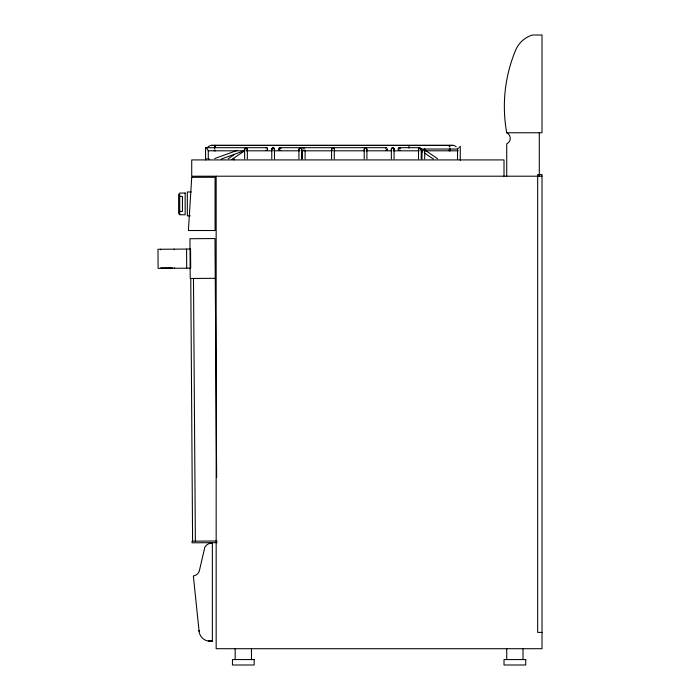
<?xml version="1.0" encoding="UTF-8"?>
<svg xmlns="http://www.w3.org/2000/svg" width="700" height="700" viewBox="0 0 700 700"><rect width="100%" height="100%" fill="white"/><g stroke="black" fill="none" stroke-linecap="round" stroke-linejoin="round"><path stroke-width="1.05" d="M215.521 150.806L215.521 150.159M214.69 150.806L214.699 150.159M199.001 630.385L199.211 632.249A11.287 11.287 0 0 0 207.139 640.85L212.362 641.104L212.362 543.349L209.65 543.497A7.464 7.464 0 0 0 204.803 547.295L199.229 571.349A7.578 7.578 0 0 1 193.349 575.934L199.106 631.383M214.742 148.312L214.865 145.749A5.994 0.989 -90 0 0 214.515 147.254A6.107 1.006 -90 0 0 214.393 148.312M215.617 146.037L215.679 145.766M244.624 158.83L244.624 149.048L245.98 147.691L247.336 149.048L247.336 158.83M247.336 149.048L246.662 150.229M298.926 158.83L298.926 149.048L300.283 147.691L301.639 149.048L301.639 158.83M301.639 149.048L301.455 149.73M364.21 158.83L364.21 149.048L365.566 147.691L366.922 149.048L366.922 158.83M366.922 149.048L366.52 150.01M418.504 158.83L418.504 149.048L419.86 147.691L421.225 149.048L421.225 158.83M421.225 149.048L421.041 149.73M424.646 148.697L424.007 150.229L422.651 150.229M437.588 158.699L425.162 150.246M271.828 148.697L273.14 147.691L274.444 148.697M274.444 149.406L274.094 150.01A1.356 1.356 0 0 0 274.172 148.181A1.356 1.356 0 0 0 272.361 147.936A1.356 1.356 0 0 0 271.959 149.73L271.828 149.406M331.616 148.697L332.929 147.691L334.241 148.697M391.405 148.697L392.717 147.691L394.03 148.697M394.03 149.406L393.68 150.01A1.356 1.356 0 0 0 393.759 148.181A1.356 1.356 0 0 0 391.939 147.936A1.356 1.356 0 0 0 391.545 149.73L391.405 149.406M267.26 150.01L267.426 149.73A1.391 1.111 -90 0 0 267.426 148.374L267.041 147.875M385.35 148.094L385.569 147.875A1.286 1.032 -90 0 1 386.619 147.875L387.012 148.374A1.391 1.111 -90 0 1 387.012 149.73L386.619 150.229A1.286 1.032 -90 0 1 385.569 150.229M387.004 149.73L386.619 150.229M279.624 148.094L279.825 147.875A1.277 0.971 -90 0 1 280.831 147.875L281.033 148.094M399.201 148.094L399.411 147.875A1.277 0.971 -90 0 1 400.409 147.875L400.619 148.094M420.84 149.048L457.546 149.048L458.552 148.041M459.252 147.341L460.259 146.335L460.259 160.265M265.983 147.875L265.983 147.875A1.286 1.032 -90 0 1 267.041 147.875L267.26 148.094M267.26 150.01L267.041 150.229A1.286 1.032 -90 0 1 265.983 150.229M302.785 148.094L304.71 148.094M234.456 154.403L228.296 158.786M231.665 159.521L244.737 150.806M304.43 150.229L303.074 150.229M214.716 158.559L237.256 150.386M221.235 159.084L244.431 150.675M172.305 267.75L160.825 267.829L160.825 268.371M215.259 278.311L190.225 278.486L189.945 238.726L214.979 238.551L216.65 477.584M217.096 541.004L192.054 541.179L192.071 542.806L217.105 542.631M506.721 132.755L542.019 132.755L542.019 35L532.516 35A26.39 26.39 0 0 0 515.646 50.146A146.44 146.44 0 0 0 506.721 132.755L508.594 134.111A6.143 6.143 0 0 1 508.594 142.537L506.721 143.885L506.721 176.207M207.008 148.312A6.064 6.064 0 0 1 211.173 145.381L453.294 145.373A6.064 6.064 0 0 1 456.216 146.799M206.246 158.742A1.356 1.356 0 0 0 205.564 159.915L205.555 147.691L266.516 147.691M279.641 147.691L386.094 147.691M399.227 147.691L419.86 147.691M208.136 150.806L244.213 150.806M246.4 150.806L272.239 150.806M273.735 150.806L299.512 150.806M301.07 150.806L332.238 150.806M333.865 150.806L364.481 150.806M366.047 150.806L391.816 150.806M393.321 150.806L419.151 150.806M424.62 150.806L458.168 150.806M542.019 176.207L191.721 176.207L191.721 159.915L504.009 159.915L504.009 176.207M191.249 191.957L187.32 191.957L187.32 215.854L190.269 215.854M179.716 196.42L182.438 196.42L182.438 211.391L179.716 211.391M542.019 632.415L537.679 632.415L537.679 174.58L542.019 174.58L542.019 648.707L216.16 648.707L216.16 176.207M208.355 641.104L212.362 641.104M244.737 150.395L244.09 150.124M421.12 150.806L422.861 151.97M424.602 153.134L433.326 158.944M179.716 214.401L178.631 213.675L178.631 194.136M332.246 150.229L331.616 149.406M399.963 148.094L399.752 147.875A1.286 1.024 -90 0 0 398.703 147.875L398.317 148.374A1.391 1.111 -90 0 0 398.317 149.73L398.703 150.229A1.286 1.024 -90 0 0 399.752 150.229M280.385 148.094L280.166 147.875A1.286 1.024 -90 0 0 279.116 147.875L278.731 148.374A1.391 1.111 -90 0 0 278.731 149.73L279.116 150.229A1.286 1.024 -90 0 0 280.166 150.229M205.555 147.691L206.561 148.697M207.261 149.406L208.268 150.412L208.268 158.856M418.906 150.01L418.504 149.048M299.32 150.01L298.926 149.048M279.624 150.01L279.457 149.73A1.391 1.059 -90 0 1 279.361 149.406M364.385 149.73L364.21 149.048M244.807 149.73L244.624 149.048M449.636 146.79L449.505 145.53A5.976 0.989 90 0 1 449.881 146.79M448.849 146.037L448.787 145.766M449.741 148.899L449.767 150.806M193.48 278.46L195.37 541.153M190.768 278.486L192.596 541.179M186.567 249.069L186.699 268.196M174.265 249.156L174.274 249.699M174.396 267.733L174.405 268.275M160.694 249.252L160.694 249.795M448.945 150.159L448.945 150.806M539.306 132.755L539.306 176.207M523.014 648.707L523.014 659.566M506.721 648.707L506.721 659.566M457.546 149.048L457.546 159.25M453.241 145.373L211.225 145.373M424.69 149.048L424.69 158.83M421.977 150.141L421.977 158.83M408.966 146.335L408.966 148.041M394.074 149.048L394.074 158.83M391.361 149.048L391.361 158.83M334.285 149.048L334.285 158.83M331.572 149.048L331.572 158.83M305.104 150.141L305.104 158.83M302.391 150.141L302.391 158.83M274.496 149.048L274.496 158.83M271.775 149.048L271.775 158.83M251.466 648.707L251.466 659.566M235.165 648.707L235.165 659.566M233.993 158.559L233.993 159.915M450.126 148.899A6.107 1.006 -90 0 1 450.205 150.806M214.261 150.806A6.107 1.006 -90 0 1 214.279 150.159M208.154 158.699A1.348 1.225 -90 0 1 208.635 159.162M208.154 158.567A1.348 1.225 -90 0 1 209.213 159.232M400.409 150.229A1.277 0.971 -90 0 1 399.411 150.229M280.831 150.229A1.277 0.971 -90 0 1 279.825 150.229M215.014 145.373L214.979 145.985L215.066 145.373M191.721 177.293L188.405 230.519L215.075 230.519L215.075 177.293L191.721 177.293M190.558 249.043L157.981 249.27L158.112 268.389L190.697 268.161L190.558 249.043M185.15 193.043L179.716 193.043L179.716 214.769L185.15 214.769L185.15 193.043M212.362 543.349L210.499 543.349L212.362 543.349M254.179 659.566L232.453 659.566L232.453 665L254.179 665L254.179 659.566M525.726 659.566L504.009 659.566L504.009 665L525.726 665L525.726 659.566M449.47 145.871L449.4 145.373L449.47 145.871"/></g></svg>
